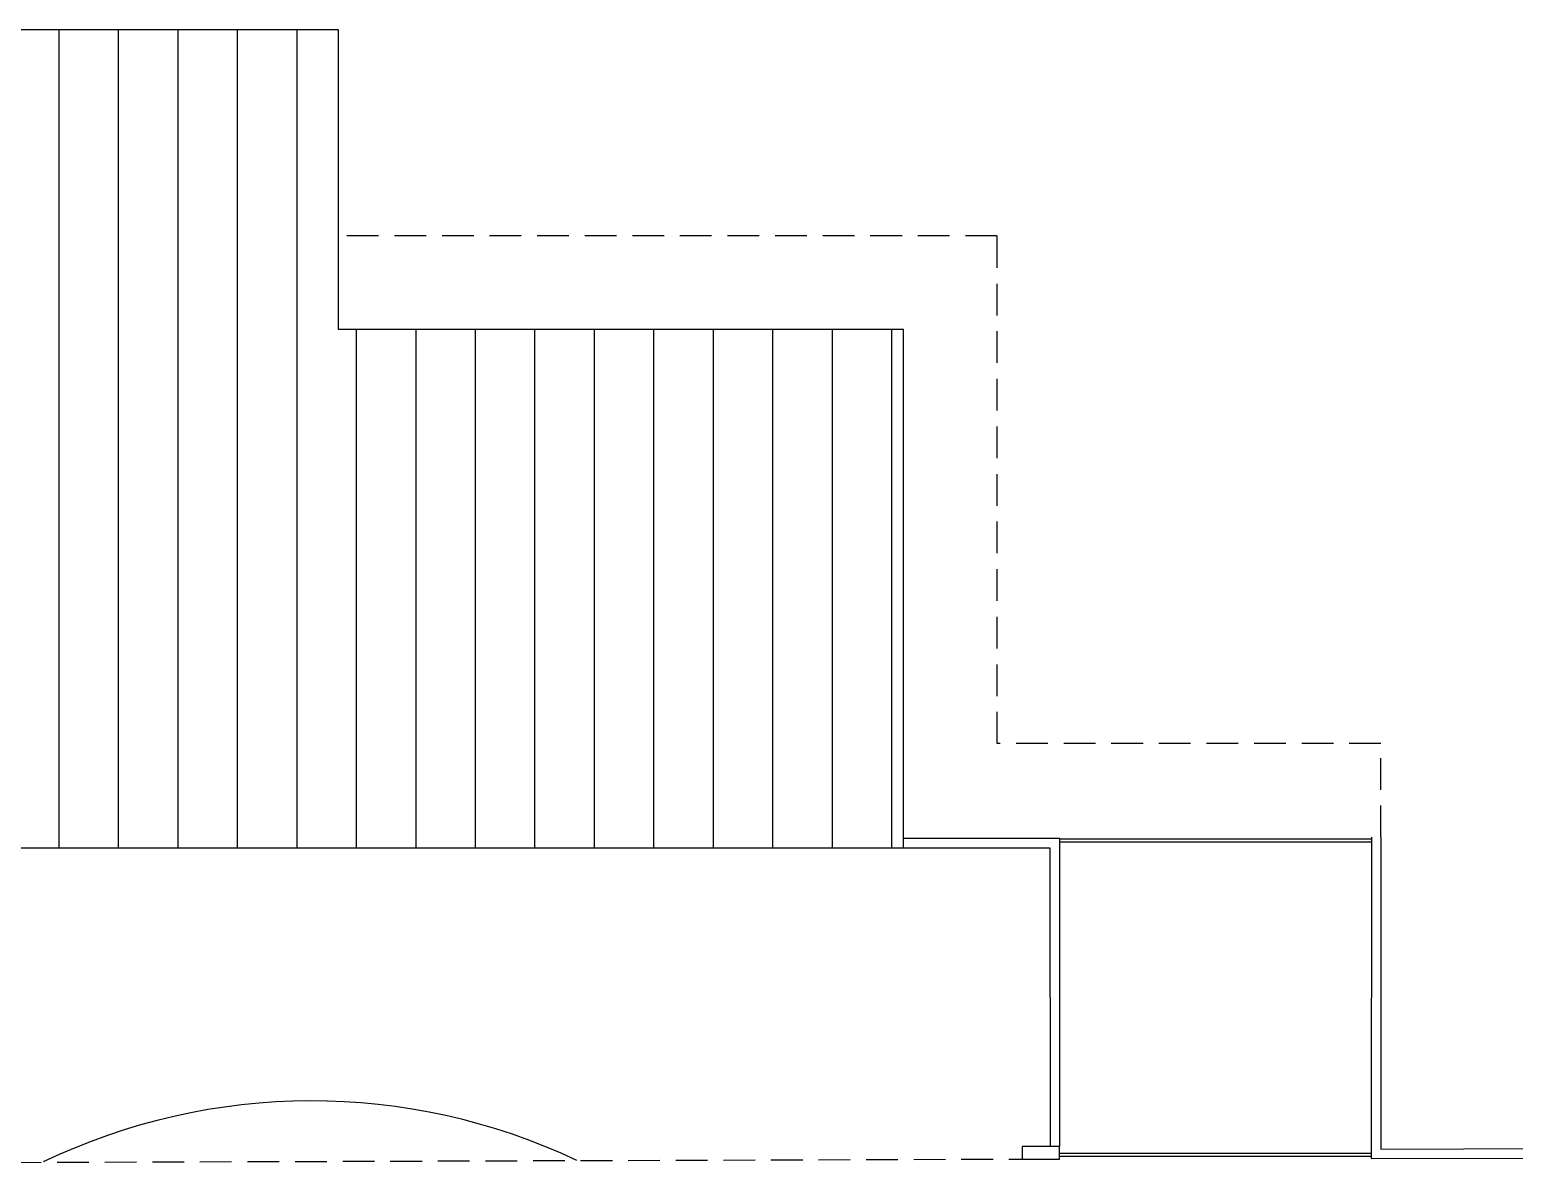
# Model space of a CAD drawing. Header units: centimetres. Extents: x 0 to 1084401, y -139216 to 99734.
# Drawn here: x 844916 to 847293, y -25074 to -23259 of the extents above; entities that cross this region are included whole.
import ezdxf

# ---------------------------------------------------------------- set-up
doc = ezdxf.new("R2010")
doc.units = ezdxf.units.CM
doc.header["$LTSCALE"] = 4
doc.linetypes.add('HIDDENX2', pattern=[19.05, 12.7, -6.35])
for name, color, linetype in [('0.1', 1, 'Continuous'), ('0.2', 2, 'Continuous'), ('0.4', 4, 'Continuous'), ('0.6', 6, 'Continuous')]:
    doc.layers.add(name, color=color, linetype=linetype)

msp = doc.modelspace()

# ---------------------------------------------------------------- hatches: boundary and pattern name
at = {"layer": '0.4', "true_color": 0xf8f3ec}
h = msp.add_hatch(dxfattribs=at)
h.set_pattern_fill('ANSI31', scale=30, angle=45)
h.paths.add_polyline_path([(848485.208, -24749.454), (848085.208, -24749.454), (848085.208, -25064.454), (848485.208, -25064.454)])
h.paths.add_polyline_path([(850405.217, -23970.58), (848485.208, -23970.58), (848485.208, -24900.58), (850405.217, -24900.58)])
h.paths.add_polyline_path([(846314.91, -23738.972), (845409.91, -23738.972), (845409.91, -23258.972), (844424.91, -23258.972), (844424.91, -24568.972), (846314.91, -24568.972)])

# ---------------------------------------------------------------- linework, layer by layer
at = {"layer": '0.1', "linetype": 'HIDDENX2'}
for points in [[(847079.494, -24552.358), (847079.494, -24402.358), (846464.91, -24402.358), (846464.91, -23588.972), (845409.91, -23588.972)], [(844424.91, -24568.972), (844426.292, -25074.456), (846504.884, -25067.653)]]:
    msp.add_lwpolyline(points, dxfattribs=at)
at = {"layer": '0.1'}
msp.add_arc((845367.151, -25967.467), 992.987, 64.664727, 115.648534, dxfattribs=at)
at = {"layer": '0.2'}
msp.add_lwpolyline([(845409.91, -23258.972), (844424.91, -23258.972), (844424.91, -24568.972), (846314.91, -24568.972), (846314.91, -23738.972), (845409.91, -23738.972), (845409.91, -23258.972)], dxfattribs=at)
for points in [[(846565.388, -24554.622), (847064.489, -24554.622), (847064.489, -24559.903), (846565.388, -24559.903)], [(846564.884, -25058.029), (847063.985, -25058.029), (847063.985, -25063.31), (846564.884, -25063.31)]]:
    msp.add_lwpolyline(points, close=True, dxfattribs=at)
at = {"layer": '0.6'}
for p, q in [((846314.91, -24553.972), (846564.492, -24553.972)), ((846564.492, -24553.972), (846564.884, -25047.653)), ((847064.494, -24552.389), (847063.979, -25066.582)), ((847079.494, -24552.404), (847078.994, -25051.55)), ((846314.91, -24568.972), (846549.91, -24568.972)), ((846549.476, -24569.573), (846549.716, -25047.653)), ((846564.825, -25052.621), (846564.884, -25052.621)), ((847078.994, -25051.55), (848085.177, -25049.454)), ((846549.726, -25067.653), (846549.726, -25067.653)), ((847063.979, -25066.582), (848085.208, -25064.454))]:
    msp.add_line(p, q, dxfattribs=at)
msp.add_lwpolyline([(846504.884, -25067.653), (846564.884, -25067.653), (846564.884, -25047.653), (846504.884, -25047.653)], close=True, dxfattribs=at)

doc.saveas('drawing.dxf')
